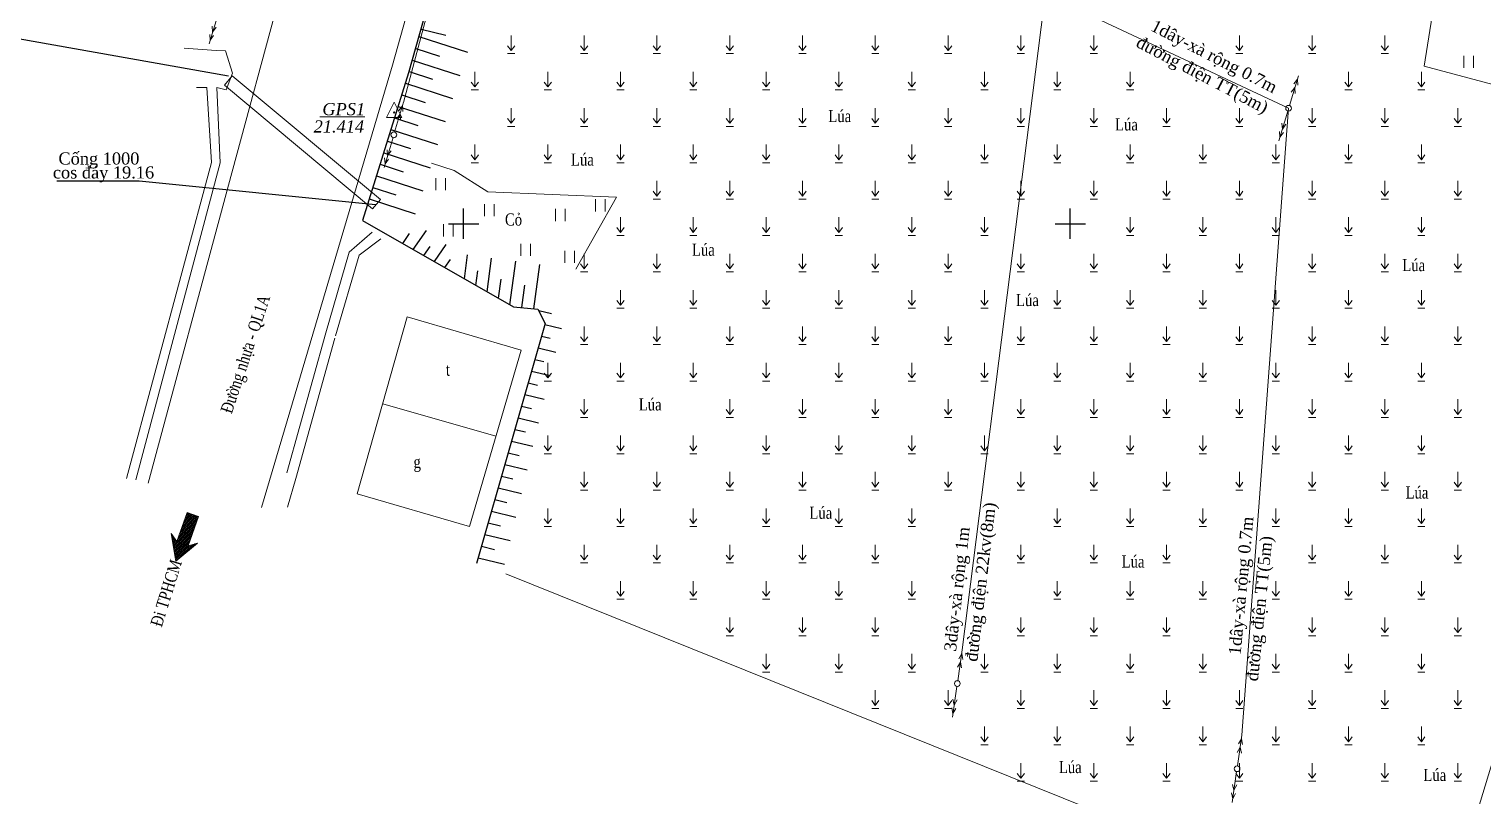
# Model space of a CAD drawing. Header units: metres. Extents: x 585499 to 586851, y 1565849 to 1566901.
# Drawn here: x 585764.2 to 585884, y 1566002.8 to 1566066.1 of the extents above; entities that cross this region are included whole.
import ezdxf
from ezdxf.enums import TextEntityAlignment as Align

# ---------------------------------------------------------------- set-up
doc = ezdxf.new("R2010")
doc.units = ezdxf.units.M
doc.linetypes.add('ACAD_ISO02W100', pattern=[15, 12, -3])
for name, color, linetype, lineweight in [('59', 7, 'Continuous', 0), ('cau cong', 172, 'Continuous', 0), ('Coso', 7, 'Continuous', 0), ('dct', 7, 'Continuous', 0), ('duong bo', 97, 'Continuous', 0), ('duong nhua-bt', 10, 'Continuous', 0), ('Ghi chu', 2, 'Continuous', 5), ('KHOI_500', 3, 'Continuous', 0), ('KHUNGLUOITOADO', 7, 'Continuous', 0), ('muong xay', 90, 'Continuous', 0), ('NHA', 220, 'Continuous', 0), ('ten', 90, 'Continuous', 0), ('text', 7, 'Continuous', 0), ('ThucVat', 90, 'Continuous', 0), ('đuongdien', 2, 'Continuous', 0)]:
    doc.layers.add(name, color=color, linetype=linetype, lineweight=lineweight)
for name, color, linetype in [('CTL', 165, 'Continuous'), ('K_HUNG', 7, 'Continuous'), ('taluy', 15, 'Continuous')]:
    doc.layers.add(name, color=color, linetype=linetype)
doc.styles.add('ghi chu', font='times.ttf', dxfattribs={"height": 1})
doc.styles.get("Standard").update_dxf_attribs({"font": 'simplex.shx'})
doc.styles.add('VNTIMEI', font='')
doc.styles.get('VNTIMEI').set_extended_font_data('.VnTime', italic=True)
doc.dimstyles.get("Standard").update_dxf_attribs({"dimtxt": 0.18, "dimasz": 0.18, "dimexe": 0.18, "dimexo": 0.0625, "dimgap": 0.09, "dimtad": 0, "dimtih": 1, "dimtoh": 1, "dimdec": 4, "dimzin": 0, "dimdsep": 46, "dimtxsty": 'Standard', "dimcen": 0.09, "dimadec": 0, "dimazin": 0, "dimtfac": 1, "dimtdec": 4, "dimtofl": 0, "dimtmove": 0, "dimatfit": 3, "dimfxl": 1, "dimtolj": 1, "dimtzin": 0, "dimarcsym": 0})

# ---------------------------------------------------------------- blocks, each defined once
blk = doc.blocks.new('cdct')
at = {"layer": 'Ghi chu'}
for points in [[(-0.95, 0), (-11.23, 0)], [(-8.18, -0.66), (-10, 0), (-8.18, 0.7)], [(-5.32, -0.66), (-7.15, 0), (-5.32, 0.7)], [(0.95, 0), (11.23, 0)], [(5.32, -0.66), (7.15, 0), (5.32, 0.7)], [(8.18, -0.66), (10, 0), (8.18, 0.7)]]:
    blk.add_lwpolyline(points, dxfattribs=at)
blk.add_circle((0, 0), 0.947, dxfattribs=at)
blk = doc.blocks.new('aa')
at = {"layer": 'ThucVat', "color": 8}
for p, q in [((586849.35, 1565409.62), (586849.35, 1565410.87)), ((586849.35, 1565409.62), (586849.05, 1565410.02)), ((586849.35, 1565409.62), (586849.65, 1565410.02)), ((586849.05, 1565409.37), (586849.65, 1565409.37))]:
    blk.add_line(p, q, dxfattribs=at)
blk = doc.blocks.new('dcs')
at = {"layer": 'ThucVat', "color": 8}
for points in [[(587828.57, 1565298.14), (587828.57, 1565297.14)], [(587829.37, 1565298.14), (587829.37, 1565297.14)]]:
    blk.add_lwpolyline(points, dxfattribs=at)
blk = doc.blocks.new('02')
at = {"layer": '59', "color": 6, "linetype": 'Continuous'}
for p, q in [((0, 3.33), (-2.5, -1.67)), ((0, 3.33), (2.5, -1.67)), ((-2.5, -1.67), (2.5, -1.67))]:
    blk.add_line(p, q, dxfattribs=at)
blk.add_circle((0, 0), 0.2, dxfattribs=at)
blk = doc.blocks.new('DCAS')
at = {"layer": 'KHUNGLUOITOADO'}
h = blk.add_hatch(dxfattribs=at)
h.set_pattern_fill('ANSI36', color=256, scale=0.5, style=0)
h.set_pattern_definition([(45, (292928.63504, 783141.0262), (0.033145630368, 0.1215339780164), [0.15625, -0.03125, 0, -0.03125])])
h.paths.add_polyline_path([(585857.54, 1566282.74), (585855.44, 1566281.26), (585856.01, 1566280.45), (585858.11, 1566281.92), (585858.1, 1566281.11), (585859.08, 1566283.21), (585856.77, 1566283)])
for points in [[(585859.08, 1566283.21), (585856.77, 1566283), (585857.54, 1566282.74)], [(585859.08, 1566283.21), (585858.1, 1566281.11), (585858.11, 1566281.92)], [(585855.44, 1566281.26), (585857.54, 1566282.74)], [(585856.01, 1566280.45), (585858.11, 1566281.92)], [(585856.01, 1566280.45), (585855.44, 1566281.26)]]:
    blk.add_lwpolyline(points, dxfattribs=at)

msp = doc.modelspace()

# ---------------------------------------------------------------- linework, layer by layer
at = {"layer": 'cau cong', "color": 8, "elevation": 14.25}
for points in [[(585780.93, 1566062.19), (585780.29, 1566061.42)], [(585780.29, 1566061.42), (585792.5, 1566051.24)], [(585780.93, 1566062.19), (585793.14, 1566052.01)], [(585793.14, 1566052.01), (585792.5, 1566051.24)]]:
    msp.add_lwpolyline(points, dxfattribs=at)
at = {"layer": 'CTL', "color": 8}
for p, q in [((585796.49, 1566066.03, 14.25), (585798.54, 1566065.56, 14.25)), ((585796.49, 1566066.03, 14.25), (585798.54, 1566065.56, 14.25)), ((585796.32, 1566065.43, 14.25), (585800.31, 1566064.14, 14.25)), ((585796.32, 1566065.43, 14.25), (585800.31, 1566064.14, 14.25)), ((585796.05, 1566064.46, 14.25), (585798.02, 1566063.83, 14.25)), ((585796.05, 1566064.46, 14.25), (585798.02, 1566063.83, 14.25)), ((585795.5, 1566062.54, 14.25), (585797.45, 1566061.91, 14.25)), ((585795.5, 1566062.54, 14.25), (585797.45, 1566061.91, 14.25)), ((585795.77, 1566063.5, 14.25), (585799.7, 1566062.23, 14.25)), ((585795.77, 1566063.5, 14.25), (585799.7, 1566062.23, 14.25)), ((585795.21, 1566061.58, 14.25), (585799.08, 1566060.33, 14.25)), ((585795.21, 1566061.58, 14.25), (585799.08, 1566060.33, 14.25)), ((585794.91, 1566060.63, 14.25), (585796.84, 1566060, 14.25)), ((585794.91, 1566060.63, 14.25), (585796.84, 1566060, 14.25)), ((585794.61, 1566059.67, 14.25), (585798.47, 1566058.43, 14.25)), ((585794.61, 1566059.67, 14.25), (585798.47, 1566058.43, 14.25)), ((585794.01, 1566057.76, 14.25), (585797.85, 1566056.52, 14.25)), ((585794.01, 1566057.76, 14.25), (585797.85, 1566056.52, 14.25)), ((585794.31, 1566058.72, 14.25), (585796.24, 1566058.1, 14.25)), ((585794.31, 1566058.72, 14.25), (585796.24, 1566058.1, 14.25)), ((585793.72, 1566056.81, 14.25), (585795.63, 1566056.19, 14.25)), ((585793.72, 1566056.81, 14.25), (585795.63, 1566056.19, 14.25)), ((585793.42, 1566055.85, 14.25), (585797.24, 1566054.62, 14.25)), ((585793.42, 1566055.85, 14.25), (585797.24, 1566054.62, 14.25)), ((585793.12, 1566054.9, 14.25), (585795.03, 1566054.28, 14.25)), ((585793.12, 1566054.9, 14.25), (585795.03, 1566054.28, 14.25)), ((585792.52, 1566052.99, 14.25), (585794.42, 1566052.38, 14.25)), ((585792.52, 1566052.99, 14.25), (585794.42, 1566052.38, 14.25)), ((585792.82, 1566053.95, 14.25), (585796.63, 1566052.72, 14.25)), ((585792.82, 1566053.95, 14.25), (585796.63, 1566052.72, 14.25)), ((585792.22, 1566052.04, 14.25), (585796.01, 1566050.81, 14.25)), ((585792.22, 1566052.04, 14.25), (585796.01, 1566050.81, 14.25)), ((585795.85, 1566047.88, 14.25), (585796.94, 1566049.43, 14.25)), ((585795.85, 1566047.88, 14.25), (585796.94, 1566049.43, 14.25)), ((585794.98, 1566048.38, 14.25), (585795.55, 1566049.19, 14.25)), ((585794.98, 1566048.38, 14.25), (585795.55, 1566049.19, 14.25)), ((585796.72, 1566047.38, 14.25), (585797.24, 1566048.11, 14.25)), ((585796.72, 1566047.38, 14.25), (585797.24, 1566048.11, 14.25)), ((585797.59, 1566046.88, 14.25), (585798.57, 1566048.28, 14.25)), ((585797.59, 1566046.88, 14.25), (585798.57, 1566048.28, 14.25)), ((585798.46, 1566046.38, 14.25), (585798.93, 1566047.04, 14.25)), ((585798.46, 1566046.38, 14.25), (585798.93, 1566047.04, 14.25)), ((585800.06, 1566045.46, 14.25), (585800.33, 1566047.44, 14.25)), ((585800.06, 1566045.46, 14.25), (585800.33, 1566047.44, 14.25)), ((585801.94, 1566044.39, 14.25), (585802.31, 1566047.17, 14.25)), ((585801.94, 1566044.39, 14.25), (585802.31, 1566047.17, 14.25)), ((585803.81, 1566043.31, 14.25), (585804.3, 1566046.9, 14.25)), ((585803.81, 1566043.31, 14.25), (585804.3, 1566046.9, 14.25)), ((585801, 1566044.92, 14.25), (585801.16, 1566046.11, 14.25)), ((585801, 1566044.92, 14.25), (585801.16, 1566046.11, 14.25)), ((585805.79, 1566042.99, 14.25), (585806.28, 1566046.64, 14.25)), ((585805.79, 1566042.99, 14.25), (585806.28, 1566046.64, 14.25)), ((585802.87, 1566043.85, 14.25), (585803.09, 1566045.44, 14.25)), ((585802.87, 1566043.85, 14.25), (585803.09, 1566045.44, 14.25)), ((585804.79, 1566043.08, 14.25), (585805.04, 1566044.93, 14.25)), ((585804.79, 1566043.08, 14.25), (585805.04, 1566044.93, 14.25)), ((585806.19, 1566042.85, 14.25), (585807.24, 1566042.59, 14.25)), ((585806.19, 1566042.85, 14.25), (585807.24, 1566042.59, 14.25)), ((585806.69, 1566041.7, 14.25), (585808.06, 1566041.37, 14.25)), ((585806.69, 1566041.7, 14.25), (585808.06, 1566041.37, 14.25)), ((585806.15, 1566039.77, 14.25), (585807.59, 1566039.42, 14.25)), ((585806.15, 1566039.77, 14.25), (585807.59, 1566039.42, 14.25)), ((585806.42, 1566040.73, 14.25), (585807.12, 1566040.56, 14.25)), ((585806.42, 1566040.73, 14.25), (585807.12, 1566040.56, 14.25)), ((585805.87, 1566038.81, 14.25), (585806.61, 1566038.63, 14.25)), ((585805.87, 1566038.81, 14.25), (585806.61, 1566038.63, 14.25)), ((585805.6, 1566037.85, 14.25), (585807.12, 1566037.48, 14.25)), ((585805.6, 1566037.85, 14.25), (585807.12, 1566037.48, 14.25)), ((585805.32, 1566036.88, 14.25), (585806.1, 1566036.69, 14.25)), ((585805.32, 1566036.88, 14.25), (585806.1, 1566036.69, 14.25)), ((585804.77, 1566034.96, 14.25), (585805.59, 1566034.76, 14.25)), ((585804.77, 1566034.96, 14.25), (585805.59, 1566034.76, 14.25)), ((585805.05, 1566035.92, 14.25), (585806.65, 1566035.53, 14.25)), ((585805.05, 1566035.92, 14.25), (585806.65, 1566035.53, 14.25)), ((585804.5, 1566034, 14.25), (585806.18, 1566033.59, 14.25)), ((585804.5, 1566034, 14.25), (585806.18, 1566033.59, 14.25)), ((585804.22, 1566033.03, 14.25), (585805.09, 1566032.83, 14.25)), ((585804.22, 1566033.03, 14.25), (585805.09, 1566032.83, 14.25)), ((585803.95, 1566032.07, 14.25), (585805.71, 1566031.65, 14.25)), ((585803.95, 1566032.07, 14.25), (585805.71, 1566031.65, 14.25)), ((585803.4, 1566030.15, 14.25), (585805.24, 1566029.7, 14.25)), ((585803.4, 1566030.15, 14.25), (585805.24, 1566029.7, 14.25)), ((585803.68, 1566031.11, 14.25), (585804.58, 1566030.89, 14.25)), ((585803.68, 1566031.11, 14.25), (585804.58, 1566030.89, 14.25)), ((585803.13, 1566029.18, 14.25), (585804.07, 1566028.96, 14.25)), ((585803.13, 1566029.18, 14.25), (585804.07, 1566028.96, 14.25)), ((585802.85, 1566028.22, 14.25), (585804.77, 1566027.76, 14.25)), ((585802.85, 1566028.22, 14.25), (585804.77, 1566027.76, 14.25)), ((585802.58, 1566027.26, 14.25), (585803.56, 1566027.02, 14.25)), ((585802.58, 1566027.26, 14.25), (585803.56, 1566027.02, 14.25)), ((585802.03, 1566025.33, 14.25), (585803.05, 1566025.09, 14.25)), ((585802.03, 1566025.33, 14.25), (585803.05, 1566025.09, 14.25)), ((585802.3, 1566026.3, 14.25), (585804.3, 1566025.81, 14.25)), ((585802.3, 1566026.3, 14.25), (585804.3, 1566025.81, 14.25)), ((585801.76, 1566024.37, 14.25), (585803.83, 1566023.87, 14.25)), ((585801.76, 1566024.37, 14.25), (585803.83, 1566023.87, 14.25)), ((585801.48, 1566023.41, 14.25), (585802.54, 1566023.15, 14.25)), ((585801.48, 1566023.41, 14.25), (585802.54, 1566023.15, 14.25)), ((585801.21, 1566022.45, 14.25), (585803.36, 1566021.93, 14.25)), ((585801.21, 1566022.45, 14.25), (585803.36, 1566021.93, 14.25))]:
    msp.add_line(p, q, dxfattribs=at)
at = {"layer": 'duong bo', "color": 8, "elevation": 14.25}
for points in [[(585906.85, 1566055.61), (585879.17, 1566062.99), (585880.97, 1566074.44), (585884.36, 1566078.61)], [(585890.65, 1566059.92), (585890.54, 1566050.42), (585887.01, 1566012.97), (585880.11, 1565990.27)], [(585797.36, 1566054.99), (585799.22, 1566054.38), (585801.99, 1566052.63), (585812.6, 1566052.18)], [(585812.6, 1566052.18), (585809.24, 1566046.24)]]:
    msp.add_lwpolyline(points, dxfattribs=at)
at = {"layer": 'duong bo', "color": 8}
msp.add_lwpolyline([(585803.47, 1566021.14), (585880.11, 1565990.27)], dxfattribs=at)
at = {"layer": 'duong nhua-bt', "color": 8, "elevation": 14.25}
for points in [[(585959.01, 1566199.17), (585954.96, 1566199.17), (585950.39, 1566199.74), (585947.29, 1566200.65), (585920.87, 1566209.69), (585920.87, 1566209.69), (585920.87, 1566209.69), (585857.11, 1566230.36), (585845.61, 1566228.5), (585840.97, 1566223.74), (585835.01, 1566203.38), (585828.84, 1566182.68), (585822.14, 1566160.36), (585815.62, 1566138.73), (585811.5, 1566124.43), (585810.29, 1566120.04), (585805.21, 1566102.44), (585800.25, 1566084.84), (585794.14, 1566063.07), (585783.34, 1566026.6)], [(585774, 1566028.62), (585780.63, 1566053.17), (585785.1, 1566069.76), (585784.7, 1566070.98), (585782.46, 1566076.75), (585776.37, 1566082.2)]]:
    msp.add_lwpolyline(points, dxfattribs=at)
at = {"layer": 'K_HUNG', "color": 8}
for p, q in [((585800, 1566048.75), (585800, 1566051.25)), ((585850, 1566048.75), (585850, 1566051.25)), ((585798.75, 1566050), (585801.25, 1566050)), ((585848.75, 1566050), (585851.25, 1566050))]:
    msp.add_line(p, q, dxfattribs=at)
at = {"layer": 'muong xay', "color": 8, "elevation": 14.25}
for points in [[(585772.98, 1566028.87), (585779.94, 1566055.01), (585779.66, 1566061.23), (585780.44, 1566061.04), (585780.96, 1566062.41), (585780.39, 1566064.26), (585779.6, 1566064.29), (585776.97, 1566064.48)], [(585777.99, 1566061.22), (585778.83, 1566061.24), (585779.22, 1566055.06), (585772.21, 1566029)]]:
    msp.add_lwpolyline(points, dxfattribs=at)
at = {"layer": 'muong xay', "color": 8, "linetype": 'ACAD_ISO02W100', "elevation": 14.25}
for points in [[(585792.47, 1566049.3), (585790.56, 1566047.65), (585788.65, 1566041.01), (585784.71, 1566026.88)], [(585785.5, 1566026.62), (585786.18, 1566029), (585789.43, 1566040.76), (585791.39, 1566047.41), (585793.18, 1566048.75)]]:
    msp.add_lwpolyline(points, dxfattribs=at)
at = {"layer": 'NHA', "color": 8, "elevation": 14.25}
msp.add_lwpolyline([(585791.24, 1566027.73), (585795.36, 1566042.31), (585804.74, 1566039.58), (585800.48, 1566025.04)], close=True, dxfattribs=at)
msp.add_lwpolyline([(585793.34, 1566035.16), (585802.66, 1566032.49)], dxfattribs=at)
at = {"layer": 'taluy', "color": 8, "elevation": 14.25}
msp.add_lwpolyline([(585809.08, 1566110.94), (585807.23, 1566102.72), (585805.74, 1566098.92), (585795.47, 1566062.43), (585791.67, 1566050.27), (585804.1, 1566043.15), (585806.13, 1566042.96), (585806.71, 1566041.76), (585801.07, 1566021.98)], dxfattribs=at)
msp.add_lwpolyline([(585809.08, 1566110.94), (585807.23, 1566102.72), (585805.74, 1566098.92), (585795.47, 1566062.43), (585791.67, 1566050.27), (585804.1, 1566043.15), (585806.13, 1566042.96), (585806.71, 1566041.76), (585801.07, 1566021.98)], dxfattribs=at)
at = {"layer": 'ten', "color": 8}
msp.add_lwpolyline([(585788.14, 1566058.81), (585791.87, 1566058.81)], dxfattribs=at)
at = {"layer": 'đuongdien', "color": 8, "elevation": 14.25}
for points in [[(585852.93, 1566108.25), (585841.1, 1566014.86)], [(585795.06, 1566060.01), (585802.14, 1566086.6)], [(585867.99, 1566059.52), (585839.28, 1566073.01)], [(585864.14, 1566007.84), (585867.99, 1566059.52)]]:
    msp.add_lwpolyline(points, dxfattribs=at)

# ---------------------------------------------------------------- block references
at = {"layer": 'Coso', "color": 8, "linetype": 'Continuous', "xscale": 0.25, "yscale": 0.25, "zscale": 0.25}
msp.add_blockref('02', (585794.28, 1566059.18), dxfattribs=at)
at = {"layer": 'Ghi chu', "color": 8}
for p, xscale, yscale, zscale, rotation in [((585779.83, 1566067.52, 14.25), 0.2500000001337911, 0.2500000001337911, 0.2500000001337911, 73.24678729166996), ((585867.99, 1566059.52, 14.25), 0.2500000001337911, 0.2500000001337911, 0.2500000001337911, 73.24678729166996), ((585794.25, 1566057.33, 14.25), 0.2500000001337911, 0.2500000001337911, 0.2500000001337911, 73.24678729166996), ((585840.69, 1566012.08, 14.25), 0.2500000001195778, 0.2500000001195778, 0.2500000001195778, 81.71441308050638), ((585863.74, 1566005.06, 14.25), 0.2500000001195778, 0.2500000001195778, 0.2500000001195778, 81.71441308050638)]:
    msp.add_blockref('cdct', p, dxfattribs=dict(at, xscale=xscale, yscale=yscale, zscale=zscale, rotation=rotation))
at = {"layer": 'KHUNGLUOITOADO', "color": 8, "rotation": 214.9585226820803}
msp.add_blockref('DCAS', (168472.99, 3185383.75), dxfattribs=at)
at = {"layer": 'ThucVat', "color": 8}
for name, p in [('aa', (-1045.42, 654.66)), ('aa', (-1039.42, 654.66)), ('aa', (-1033.42, 654.66)), ('aa', (-1027.42, 654.66)), ('aa', (-1021.42, 654.66)), ('aa', (-1015.42, 654.66)), ('aa', (-1009.42, 654.66)), ('aa', (-1003.42, 654.66)), ('aa', (-997.42, 654.66)), ('aa', (-997.42, 654.66)), ('aa', (-985.42, 654.66)), ('aa', (-979.42, 654.66)), ('aa', (-973.42, 654.66)), ('dcs', (-1946.14, 765.71)), ('aa', (-1048.42, 651.66)), ('aa', (-1042.42, 651.66)), ('aa', (-1036.42, 651.66)), ('aa', (-1030.42, 651.66)), ('aa', (-1024.42, 651.66)), ('aa', (-1018.42, 651.66)), ('aa', (-1012.42, 651.66)), ('aa', (-1006.42, 651.66)), ('aa', (-1000.42, 651.66)), ('aa', (-994.42, 651.66)), ('aa', (-994.42, 651.66)), ('aa', (-976.42, 651.66)), ('aa', (-970.42, 651.66)), ('aa', (-1045.42, 648.66)), ('aa', (-1039.42, 648.66)), ('aa', (-1033.42, 648.66)), ('aa', (-1027.42, 648.66)), ('aa', (-1021.42, 648.66)), ('aa', (-1015.42, 648.66)), ('aa', (-1009.42, 648.66)), ('aa', (-1003.42, 648.66)), ('aa', (-997.42, 648.66)), ('aa', (-997.42, 648.66)), ('aa', (-991.42, 648.66)), ('aa', (-985.42, 648.66)), ('aa', (-979.42, 648.66)), ('aa', (-973.42, 648.66)), ('aa', (-967.42, 648.66)), ('aa', (-1048.42, 645.66)), ('aa', (-1042.42, 645.66)), ('aa', (-1036.42, 645.66)), ('aa', (-1030.42, 645.66)), ('aa', (-1024.42, 645.66)), ('aa', (-1018.42, 645.66)), ('aa', (-1012.42, 645.66)), ('aa', (-1006.42, 645.66)), ('aa', (-1000.42, 645.66)), ('aa', (-994.42, 645.66)), ('aa', (-994.42, 645.66)), ('aa', (-988.42, 645.66)), ('aa', (-982.42, 645.66)), ('aa', (-976.42, 645.66)), ('aa', (-970.42, 645.66)), ('dcs', (-2030.87, 755.62)), ('aa', (-1033.42, 642.66)), ('aa', (-1027.42, 642.66)), ('aa', (-1021.42, 642.66)), ('aa', (-1015.42, 642.66)), ('aa', (-1009.42, 642.66)), ('aa', (-1003.42, 642.66)), ('aa', (-997.42, 642.66)), ('aa', (-997.42, 642.66)), ('aa', (-991.42, 642.66)), ('aa', (-985.42, 642.66)), ('aa', (-979.42, 642.66)), ('aa', (-973.42, 642.66)), ('aa', (-967.42, 642.66)), ('dcs', (-2026.84, 753.47)), ('dcs', (-2017.71, 753.88)), ('dcs', (-2021.01, 753.08)), ('aa', (-1036.42, 639.66)), ('aa', (-1036.42, 639.66)), ('aa', (-1030.42, 639.66)), ('aa', (-1030.42, 639.66)), ('aa', (-1024.42, 639.66)), ('aa', (-1024.42, 639.66)), ('aa', (-1018.42, 639.66)), ('aa', (-1018.42, 639.66)), ('aa', (-1012.42, 639.66)), ('aa', (-1012.42, 639.66)), ('aa', (-1006.42, 639.66)), ('aa', (-1006.42, 639.66)), ('aa', (-994.42, 639.66)), ('aa', (-988.42, 639.66)), ('aa', (-988.42, 639.66)), ('aa', (-982.42, 639.66)), ('aa', (-982.42, 639.66)), ('aa', (-976.42, 639.66)), ('aa', (-976.42, 639.66)), ('aa', (-970.42, 639.66)), ('aa', (-970.42, 639.66)), ('dcs', (-2030.22, 751.82)), ('dcs', (-2023.86, 750.2)), ('dcs', (-2020.24, 749.63)), ('aa', (-1039.42, 636.66)), ('aa', (-1039.42, 636.66)), ('aa', (-1033.42, 636.66)), ('aa', (-1033.42, 636.66)), ('aa', (-1027.42, 636.66)), ('aa', (-1027.42, 636.66)), ('aa', (-1021.42, 636.66)), ('aa', (-1021.42, 636.66)), ('aa', (-1015.42, 636.66)), ('aa', (-1015.42, 636.66)), ('aa', (-1009.42, 636.66)), ('aa', (-1009.42, 636.66)), ('aa', (-1003.42, 636.66)), ('aa', (-1003.42, 636.66)), ('aa', (-997.42, 636.66)), ('aa', (-991.42, 636.66)), ('aa', (-991.42, 636.66)), ('aa', (-985.42, 636.66)), ('aa', (-985.42, 636.66)), ('aa', (-979.42, 636.66)), ('aa', (-979.42, 636.66)), ('aa', (-973.42, 636.66)), ('aa', (-973.42, 636.66)), ('aa', (-967.42, 636.66)), ('aa', (-967.42, 636.66)), ('aa', (-1036.42, 633.66)), ('aa', (-1030.42, 633.66)), ('aa', (-1024.42, 633.66)), ('aa', (-1018.42, 633.66)), ('aa', (-1012.42, 633.66)), ('aa', (-1006.42, 633.66)), ('aa', (-1000.42, 633.66)), ('aa', (-994.42, 633.66)), ('aa', (-994.42, 633.66)), ('aa', (-988.42, 633.66)), ('aa', (-982.42, 633.66)), ('aa', (-976.42, 633.66)), ('aa', (-970.42, 633.66)), ('aa', (-1039.42, 630.66)), ('aa', (-1033.42, 630.66)), ('aa', (-1027.42, 630.66)), ('aa', (-1021.42, 630.66)), ('aa', (-1015.42, 630.66)), ('aa', (-1009.42, 630.66)), ('aa', (-1003.42, 630.66)), ('aa', (-997.42, 630.66)), ('aa', (-997.42, 630.66)), ('aa', (-991.42, 630.66)), ('aa', (-985.42, 630.66)), ('aa', (-979.42, 630.66)), ('aa', (-973.42, 630.66)), ('aa', (-967.42, 630.66)), ('aa', (-1042.42, 627.66)), ('aa', (-1036.42, 627.66)), ('aa', (-1030.42, 627.66)), ('aa', (-1024.42, 627.66)), ('aa', (-1018.42, 627.66)), ('aa', (-1012.42, 627.66)), ('aa', (-1006.42, 627.66)), ('aa', (-1000.42, 627.66)), ('aa', (-994.42, 627.66)), ('aa', (-994.42, 627.66)), ('aa', (-988.42, 627.66)), ('aa', (-982.42, 627.66)), ('aa', (-976.42, 627.66)), ('aa', (-970.42, 627.66)), ('aa', (-1039.42, 624.66)), ('aa', (-1027.42, 624.66)), ('aa', (-1021.42, 624.66)), ('aa', (-1015.42, 624.66)), ('aa', (-1009.42, 624.66)), ('aa', (-1003.42, 624.66)), ('aa', (-997.42, 624.66)), ('aa', (-997.42, 624.66)), ('aa', (-991.42, 624.66)), ('aa', (-985.42, 624.66)), ('aa', (-979.42, 624.66)), ('aa', (-973.42, 624.66)), ('aa', (-967.42, 624.66)), ('aa', (-1042.42, 621.66)), ('aa', (-1036.42, 621.66)), ('aa', (-1030.42, 621.66)), ('aa', (-1024.42, 621.66)), ('aa', (-1018.42, 621.66)), ('aa', (-1012.42, 621.66)), ('aa', (-1006.42, 621.66)), ('aa', (-1000.42, 621.66)), ('aa', (-994.42, 621.66)), ('aa', (-994.42, 621.66)), ('aa', (-988.42, 621.66)), ('aa', (-982.42, 621.66)), ('aa', (-976.42, 621.66)), ('aa', (-970.42, 621.66)), ('aa', (-1039.42, 618.66)), ('aa', (-1033.42, 618.66)), ('aa', (-1027.42, 618.66)), ('aa', (-1021.42, 618.66)), ('aa', (-1015.42, 618.66)), ('aa', (-1009.42, 618.66)), ('aa', (-1003.42, 618.66)), ('aa', (-997.42, 618.66)), ('aa', (-997.42, 618.66)), ('aa', (-991.42, 618.66)), ('aa', (-985.42, 618.66)), ('aa', (-979.42, 618.66)), ('aa', (-973.42, 618.66)), ('aa', (-967.42, 618.66)), ('aa', (-1042.42, 615.66)), ('aa', (-1036.42, 615.66)), ('aa', (-1030.42, 615.66)), ('aa', (-1024.42, 615.66)), ('aa', (-1018.42, 615.66)), ('aa', (-1012.42, 615.66)), ('aa', (-1000.42, 615.66)), ('aa', (-994.42, 615.66)), ('aa', (-994.42, 615.66)), ('aa', (-988.42, 615.66)), ('aa', (-982.42, 615.66)), ('aa', (-976.42, 615.66)), ('aa', (-970.42, 615.66)), ('aa', (-1039.42, 612.66)), ('aa', (-1033.42, 612.66)), ('aa', (-1027.42, 612.66)), ('aa', (-1021.42, 612.66)), ('aa', (-1015.42, 612.66)), ('aa', (-1003.42, 612.66)), ('aa', (-997.42, 612.66)), ('aa', (-997.42, 612.66)), ('aa', (-991.42, 612.66)), ('aa', (-979.42, 612.66)), ('aa', (-973.42, 612.66)), ('aa', (-967.42, 612.66)), ('aa', (-1036.42, 609.66)), ('aa', (-1030.42, 609.66)), ('aa', (-1024.42, 609.66)), ('aa', (-1018.42, 609.66)), ('aa', (-1012.42, 609.66)), ('aa', (-1000.42, 609.66)), ('aa', (-994.42, 609.66)), ('aa', (-994.42, 609.66)), ('aa', (-988.42, 609.66)), ('aa', (-982.42, 609.66)), ('aa', (-976.42, 609.66)), ('aa', (-970.42, 609.66)), ('aa', (-1027.42, 606.66)), ('aa', (-1021.42, 606.66)), ('aa', (-1015.42, 606.66)), ('aa', (-1003.42, 606.66)), ('aa', (-997.42, 606.66)), ('aa', (-997.42, 606.66)), ('aa', (-991.42, 606.66)), ('aa', (-979.42, 606.66)), ('aa', (-973.42, 606.66)), ('aa', (-967.42, 606.66)), ('aa', (-1024.42, 603.66)), ('aa', (-1018.42, 603.66)), ('aa', (-1012.42, 603.66)), ('aa', (-1006.42, 603.66)), ('aa', (-1000.42, 603.66)), ('aa', (-994.42, 603.66)), ('aa', (-994.42, 603.66)), ('aa', (-988.42, 603.66)), ('aa', (-982.42, 603.66)), ('aa', (-976.42, 603.66)), ('aa', (-970.42, 603.66)), ('aa', (-1015.42, 600.66)), ('aa', (-1009.42, 600.66)), ('aa', (-1003.42, 600.66)), ('aa', (-997.42, 600.66)), ('aa', (-997.42, 600.66)), ('aa', (-991.42, 600.66)), ('aa', (-985.42, 600.66)), ('aa', (-979.42, 600.66)), ('aa', (-973.42, 600.66)), ('aa', (-967.42, 600.66)), ('aa', (-1006.42, 597.66)), ('aa', (-1000.42, 597.66)), ('aa', (-994.42, 597.66)), ('aa', (-994.42, 597.66)), ('aa', (-988.42, 597.66)), ('aa', (-982.42, 597.66)), ('aa', (-976.42, 597.66)), ('aa', (-970.42, 597.66)), ('aa', (-1003.42, 594.66)), ('aa', (-997.42, 594.66)), ('aa', (-997.42, 594.66)), ('aa', (-991.42, 594.66)), ('aa', (-985.42, 594.66)), ('aa', (-979.42, 594.66)), ('aa', (-973.42, 594.66)), ('aa', (-967.42, 594.66))]:
    msp.add_blockref(name, p, dxfattribs=at)

# ---------------------------------------------------------------- texts
at = {"layer": 'KHOI_500', "color": 8, "linetype": 'ByBlock', "style": 'ghi chu'}
for s, p in [('Cống 1000', (585766.61, 1566054.88)), ('cos đáy 19.16', (585766.15, 1566053.73))]:
    msp.add_text(s, height=1, dxfattribs=at).set_placement(p)
at = {"layer": 'ten', "color": 8, "ltscale": 0.5, "style": 'VNTIMEI'}
msp.add_text('GPS1', height=1, dxfattribs=at).set_placement((585790.12, 1566059.95), align=Align.TOP_CENTER)
msp.add_text('21.414', height=1, dxfattribs=at).set_placement((585789.72, 1566057.22), align=Align.BOTTOM_CENTER)
at = {"layer": 'text', "color": 8, "style": 'ghi chu'}
for s, rotation, p in [('1dây-xà rộng 0.7m ', 332.7094, (585856.54, 1566065.98)), ('đường điện TT(5m)', 332.3267, (585855.33, 1566064.64)), ('đường điện 22kv(8m)', 83.3148, (585842.33, 1566013.85)), ('1dây-xà rộng 0.7m ', 84.6427, (585864.03, 1566014.4)), ('3dây-xà rộng 1m ', 83.6975, (585840.58, 1566014.69)), ('đường điện TT(5m)', 84.26, (585865.46, 1566012.24))]:
    msp.add_text(s, height=1, rotation=rotation, dxfattribs=at).set_placement(p)
at = {"layer": 'text', "color": 8, "style": 'ghi chu', "width": 0.8}
for s, p in [('Lúa', (585830.06, 1566058.38, 14.25)), ('Lúa', (585853.69, 1566057.69, 14.25)), ('Lúa', (585808.85, 1566054.79, 14.25)), ('Cỏ', (585803.41, 1566049.85, 14.25)), ('Lúa', (585818.82, 1566047.36, 14.25)), ('Lúa', (585877.36, 1566046.09, 14.25)), ('Lúa', (585845.53, 1566043.21, 14.25)), ('Lúa', (585814.44, 1566034.6, 14.25)), ('Lúa', (585877.63, 1566027.34, 14.25)), ('Lúa', (585828.5, 1566025.67, 14.25)), ('Lúa', (585854.23, 1566021.65, 14.25)), ('Lúa', (585849.06, 1566004.7, 14.25)), ('Lúa', (585879.1, 1566004.05, 14.25))]:
    msp.add_text(s, height=1, dxfattribs=at).set_placement(p)
for s, rotation, p in [('Ðường nhựa - QL1A', 71.744, (585780.89, 1566034.28, 14.25)), ('t', 1.6127, (585798.55, 1566037.46, 14.25)), ('g', 1.6127, (585795.88, 1566029.85, 14.25)), ('Ði TPHCM', 72.7894, (585775.12, 1566016.69, 14.25))]:
    msp.add_text(s, height=1, rotation=rotation, dxfattribs=at).set_placement(p)

# ---------------------------------------------------------------- leaders
at = {"layer": 'dct', "color": 8}
for points in [[(585780.62, 1566062.18), (585761.48, 1566065.56), (585752.67, 1566065.56)], [(585792.74, 1566051.57), (585773.27, 1566053.52), (585766.49, 1566053.52)]]:
    msp.add_leader(points, dimstyle='Standard', override={"dimgap": 0.09, "dimtad": 0}, dxfattribs=at)

doc.saveas('drawing.dxf')
